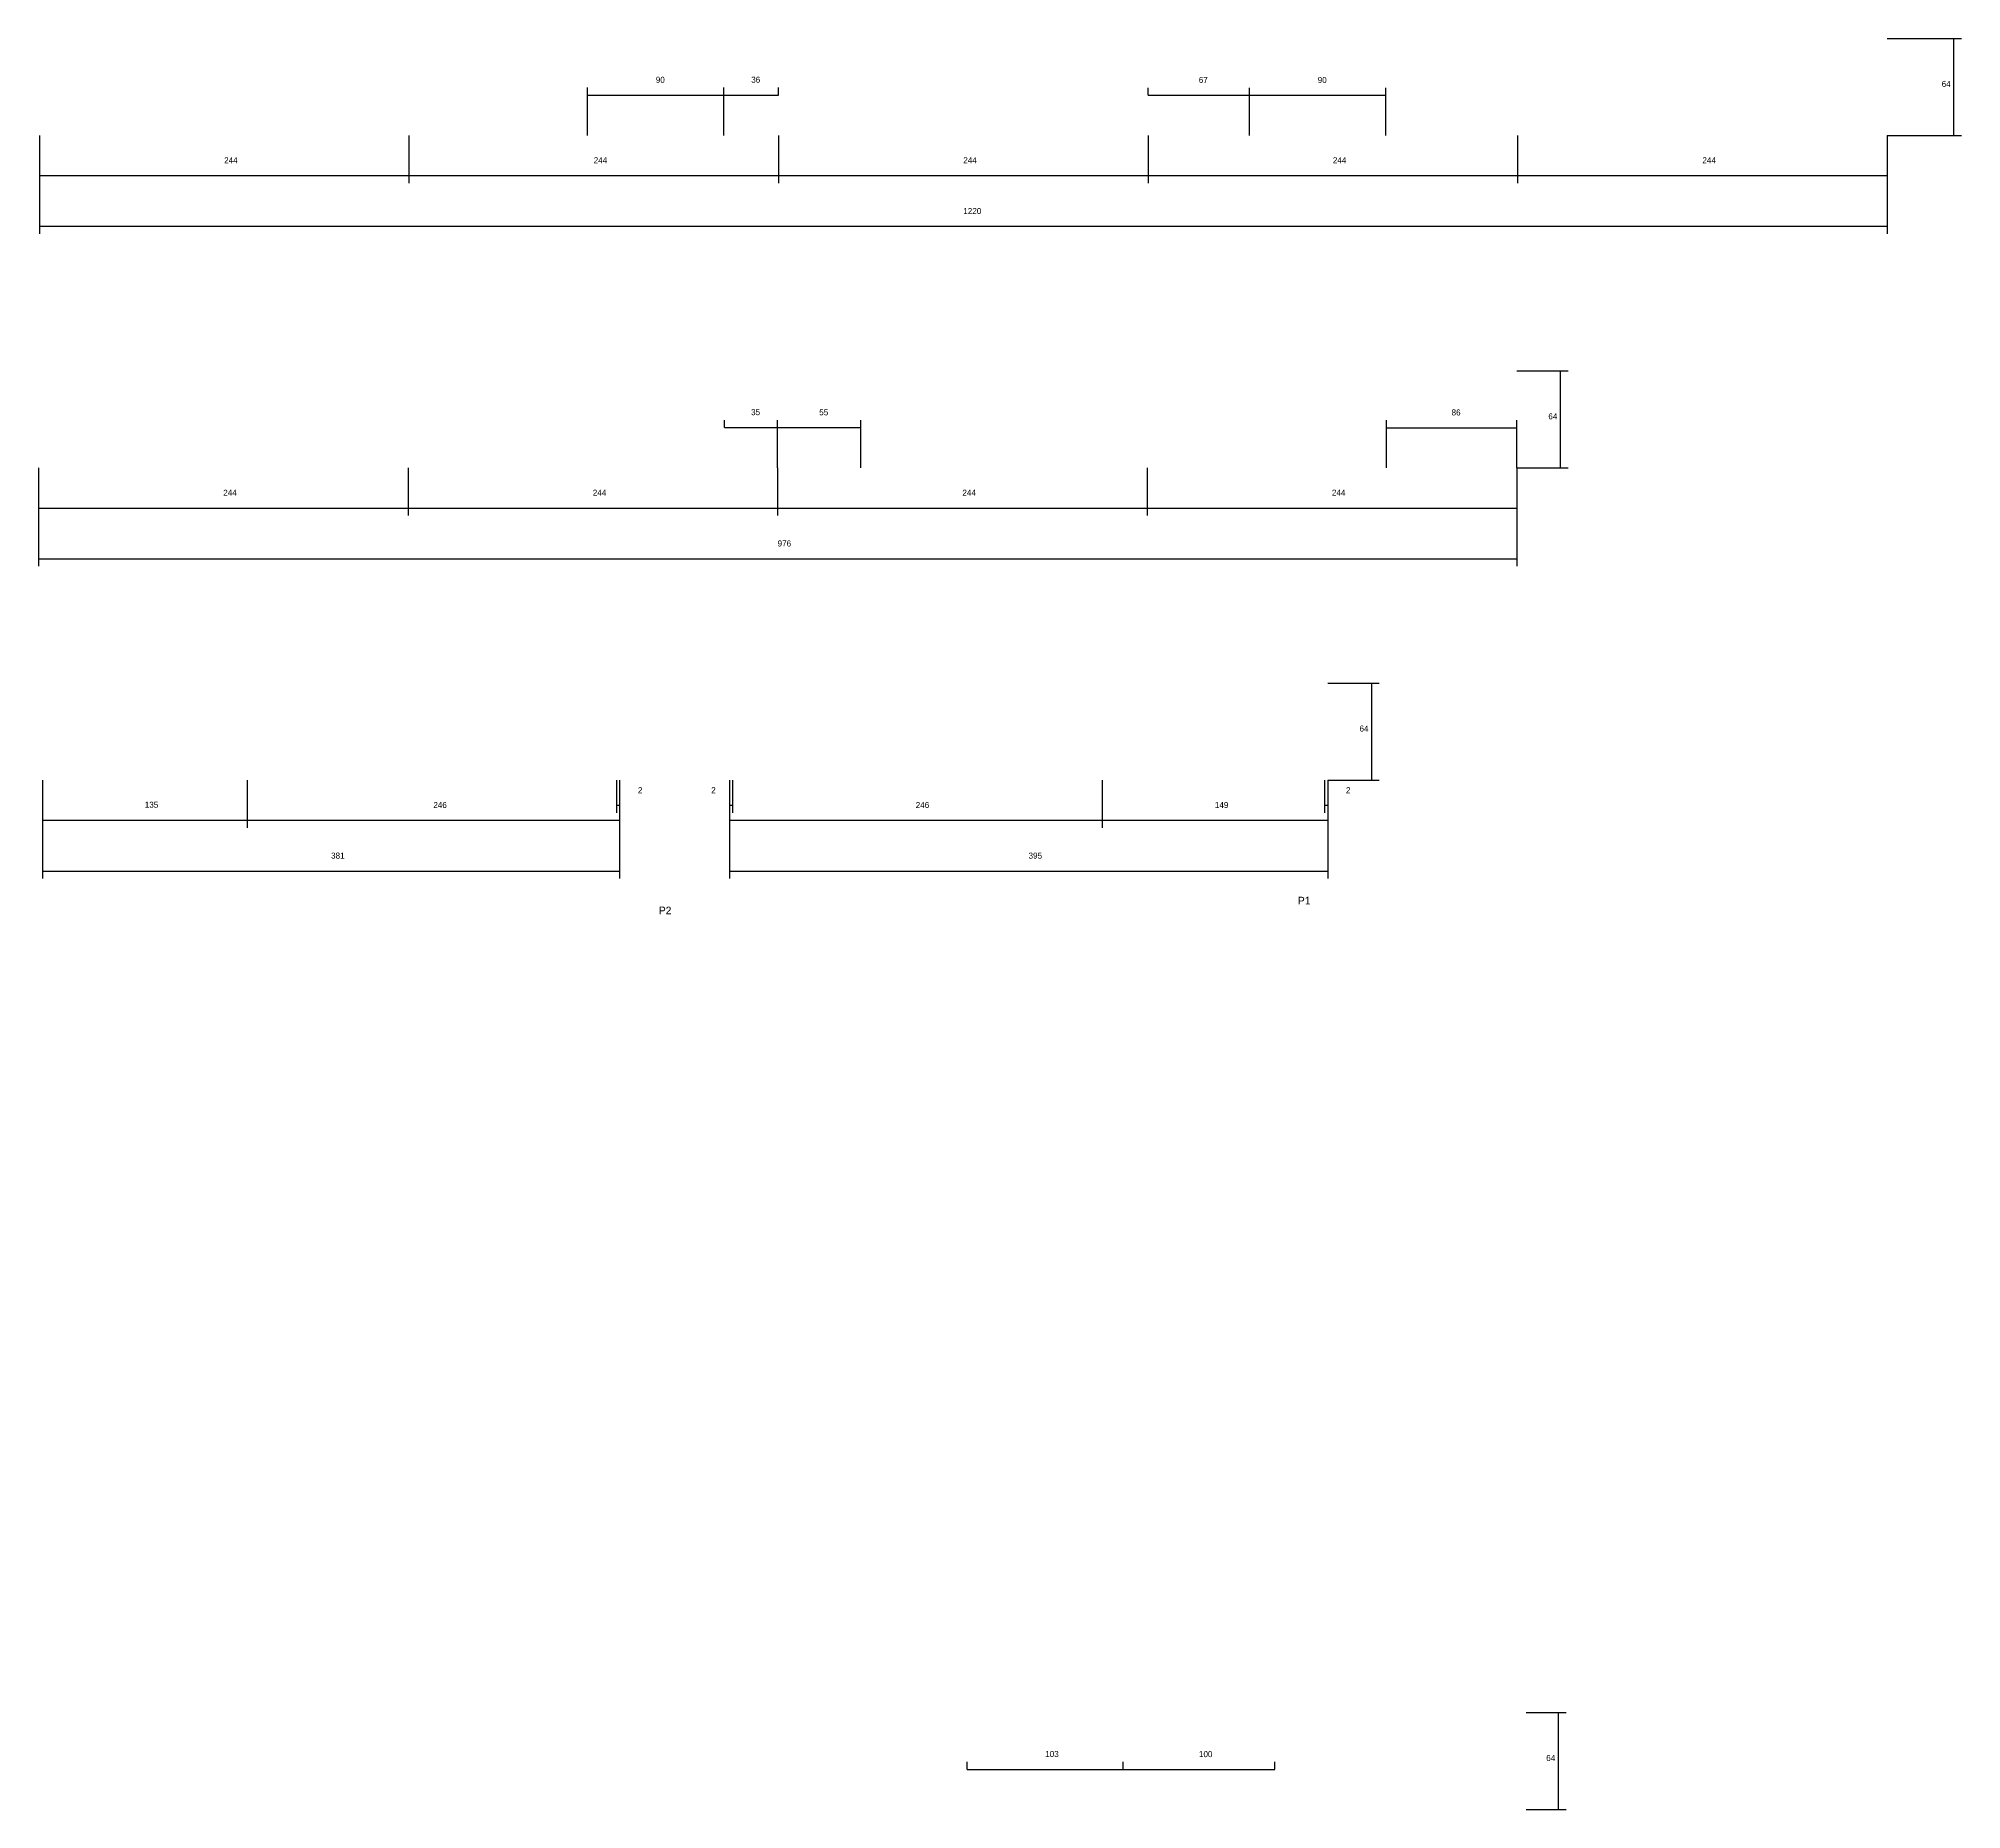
# Model space of a CAD drawing. Header units: metres. Extents: x 6022 to 8885, y 10242 to 11488.
# Drawn here: x 6022 to 7292, y 10279 to 11448 of the extents above; entities that cross this region are included whole.
import ezdxf

# ---------------------------------------------------------------- set-up
doc = ezdxf.new("R2010")
doc.units = ezdxf.units.M
for name, color, linetype in [('COTA', 2, 'Continuous'), ('NOMENCLATURA', 7, 'Continuous'), ('Paineis', 7, 'Continuous')]:
    doc.layers.add(name, color=color, linetype=linetype)

msp = doc.modelspace()

# ---------------------------------------------------------------- linework, layer by layer
at = {"layer": 'COTA'}
for p, q in [((7242.4, 11448.2), (7291.5, 11448.2)), ((7286.5, 11384.2), (7286.5, 11448.2)), ((6022.4, 11384.2), (6022.4, 11352.7)), ((6022.4, 11384.2), (6022.4, 11319.2)), ((6266.4, 11384.2), (6266.4, 11352.7)), ((6266.4, 11384.2), (6266.4, 11352.7)), ((6510.4, 11384.2), (6510.4, 11352.7)), ((6510.4, 11384.2), (6510.4, 11352.7)), ((6754.4, 11384.2), (6754.4, 11352.7)), ((6754.4, 11384.2), (6754.4, 11352.7)), ((6998.4, 11384.2), (6998.4, 11352.7)), ((7242.4, 11384.2), (7242.4, 11319.2)), ((7242.4, 11384.2), (7291.5, 11384.2)), ((6022.4, 11357.7), (6266.4, 11357.7)), ((6266.4, 11357.7), (6510.4, 11357.7)), ((6510.4, 11357.7), (6754.4, 11357.7)), ((6754.4, 11357.7), (6998.4, 11357.7)), ((6022.4, 11324.2), (7242.4, 11324.2)), ((6997.8, 11228.7), (7031.8, 11228.7)), ((7026.8, 11164.7), (7026.8, 11228.7)), ((6021.8, 11164.7), (6021.8, 11133.2)), ((6021.8, 11164.7), (6021.8, 11099.7)), ((6265.8, 11164.7), (6265.8, 11133.2)), ((6265.8, 11164.7), (6265.8, 11133.2)), ((6509.8, 11164.7), (6509.8, 11133.2)), ((6509.8, 11164.7), (6509.8, 11133.2)), ((6753.8, 11164.7), (6753.8, 11133.2)), ((6753.8, 11164.7), (6753.8, 11133.2)), ((6997.8, 11164.7), (6997.8, 11133.2)), ((6997.8, 11164.7), (7031.8, 11164.7)), ((6997.8, 11164.7), (6997.8, 11099.7)), ((6021.8, 11138.2), (6265.8, 11138.2)), ((6265.8, 11138.2), (6509.8, 11138.2)), ((6509.8, 11138.2), (6753.8, 11138.2)), ((6753.8, 11138.2), (6997.8, 11138.2)), ((6021.8, 11104.7), (6997.8, 11104.7)), ((6873, 11022.6), (6907.1, 11022.6)), ((6902.1, 10958.6), (6902.1, 11022.6)), ((6024.5, 10958.6), (6024.5, 10927)), ((6024.5, 10958.6), (6024.5, 10893.5)), ((6159.5, 10958.6), (6159.5, 10927)), ((6159.5, 10958.6), (6159.5, 10927)), ((6403.5, 10958.6), (6403.5, 10936.9)), ((6405.5, 10958.6), (6405.5, 10927)), ((6405.5, 10958.6), (6405.5, 10893.5)), ((6405.5, 10958.6), (6405.5, 10936.9)), ((6478, 10958.6), (6478, 10927)), ((6478, 10958.6), (6478, 10893.5)), ((6478, 10958.6), (6478, 10936.9)), ((6480, 10958.6), (6480, 10936.9)), ((6724, 10958.6), (6724, 10927)), ((6724, 10958.6), (6724, 10927)), ((6871, 10958.6), (6871, 10936.9)), ((6873, 10958.6), (6873, 10927)), ((6873, 10958.6), (6873, 10893.5)), ((6873, 10958.6), (6907.1, 10958.6)), ((6873, 10958.6), (6873, 10936.9)), ((6403.5, 10941.9), (6405.5, 10941.9)), ((6478, 10941.9), (6480, 10941.9)), ((6871, 10941.9), (6873, 10941.9)), ((6024.5, 10932), (6159.5, 10932)), ((6159.5, 10932), (6405.5, 10932)), ((6478, 10932), (6724, 10932)), ((6724, 10932), (6873, 10932)), ((6024.5, 10898.5), (6405.5, 10898.5)), ((6478, 10898.5), (6873, 10898.5))]:
    msp.add_line(p, q, dxfattribs=at)
at = {"layer": 'Paineis'}
for p, q in [((6384.4, 11384.2), (6384.4, 11415.8)), ((6474.4, 11384.2), (6474.4, 11415.8)), ((6474.4, 11410.8), (6474.4, 11415.8)), ((6510.4, 11410.8), (6510.4, 11415.8)), ((6754.4, 11410.7), (6754.4, 11415.7)), ((6821.4, 11384.2), (6821.4, 11415.7)), ((6821.4, 11410.7), (6821.4, 11415.7)), ((6911.4, 11384.2), (6911.4, 11415.7)), ((6384.4, 11410.8), (6474.4, 11410.8)), ((6474.4, 11410.8), (6510.4, 11410.8)), ((6754.4, 11410.7), (6821.4, 11410.7)), ((6821.4, 11410.7), (6911.4, 11410.7)), ((6998.4, 11384.2), (6998.4, 11352.7)), ((7242.4, 11384.2), (7242.4, 11352.7)), ((6998.4, 11357.7), (7242.4, 11357.7)), ((6474.8, 11191.3), (6474.8, 11196.3)), ((6474.8, 11191.3), (6509.8, 11191.3)), ((6509.8, 11164.7), (6509.8, 11196.3)), ((6509.8, 11191.3), (6509.8, 11196.3)), ((6509.8, 11191.3), (6564.8, 11191.3)), ((6564.8, 11164.7), (6564.8, 11196.3)), ((6911.8, 11164.7), (6911.8, 11196.2)), ((6911.8, 11191.2), (6997.8, 11191.2)), ((6997.8, 11164.7), (6997.8, 11196.2)), ((7004, 10342.9), (7030.4, 10342.9)), ((7025.4, 10278.9), (7025.4, 10342.9)), ((6635, 10305.4), (6635, 10310.4)), ((6738, 10305.4), (6738, 10310.4)), ((6738, 10305.4), (6738, 10310.4)), ((6838, 10305.4), (6838, 10310.4)), ((6635, 10305.4), (6738, 10305.4)), ((6738, 10305.4), (6838, 10305.4)), ((7004, 10278.9), (7030.4, 10278.9))]:
    msp.add_line(p, q, dxfattribs=at)

# ---------------------------------------------------------------- texts
at = {"layer": 'COTA'}
for s, p in [('64', (7278.4, 11416.2)), ('244', (6144.4, 11365.8)), ('244', (6388.4, 11365.8)), ('244', (6632.4, 11365.8)), ('244', (6876.4, 11365.8)), ('1220', (6632.4, 11332.3)), ('64', (7018.7, 11196.7)), ('244', (6143.8, 11146.3)), ('244', (6387.8, 11146.3)), ('244', (6631.8, 11146.3)), ('244', (6875.8, 11146.3)), ('976', (6509.8, 11112.8)), ('64', (6894, 10990.6)), ('2', (6417.6, 10949.9)), ('2', (6466, 10949.9)), ('2', (6885.1, 10949.9)), ('135', (6092, 10940.3)), ('246', (6282.5, 10940.1)), ('246', (6601, 10940.1)), ('149', (6798.5, 10940.1)), ('381', (6215, 10906.7)), ('395', (6675.5, 10906.7))]:
    msp.add_text(s, height=4, dxfattribs=at).set_placement(p)
at = {"layer": 'NOMENCLATURA'}
for s, p in [('P1', (6853.4, 10876.5)), ('P2', (6431.5, 10870))]:
    msp.add_text(s, height=5, dxfattribs=at).set_placement(p)
at = {"layer": 'Paineis'}
for s, p in [('90', (6429.4, 11418.9)), ('36', (6492.4, 11419)), ('67', (6787.9, 11418.8)), ('90', (6866.4, 11418.8)), ('244', (7120.4, 11365.8)), ('35', (6492.3, 11199.5)), ('55', (6537.3, 11199.4)), ('86', (6954.8, 11199.3)), ('103', (6686.5, 10313.6)), ('100', (6788, 10313.5)), ('64', (7017.3, 10310.9))]:
    msp.add_text(s, height=4, dxfattribs=at).set_placement(p)

doc.saveas('drawing.dxf')
